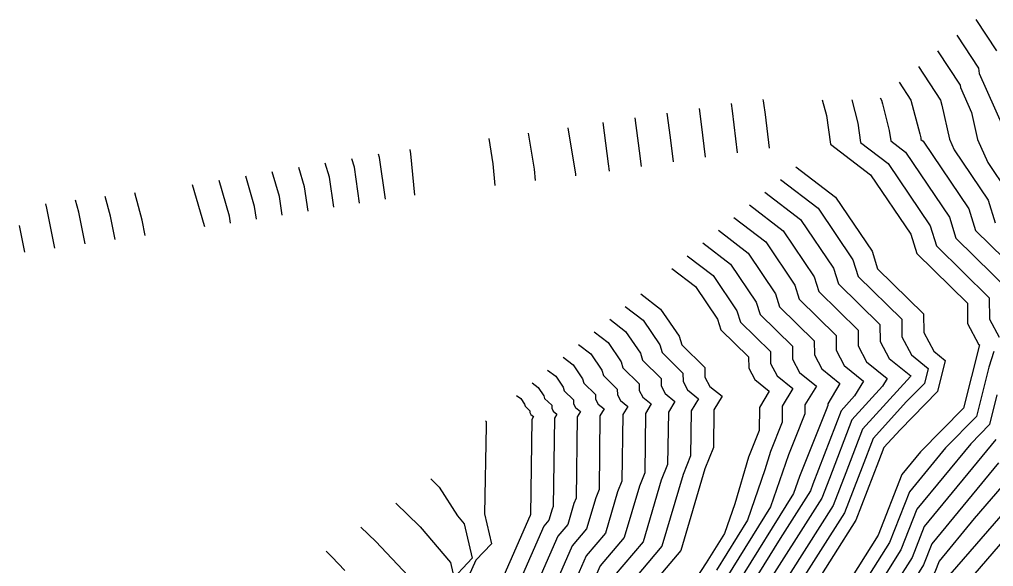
# Model space of a CAD drawing. Header units: millimetres. Extents: x 1157528 to 1158127, y 1280646 to 1281429.
# Drawn here: x 1157675.71 to 1157720.96, y 1281046.11 to 1281071.52 of the extents above; entities that cross this region are included whole.
import ezdxf

# ---------------------------------------------------------------- set-up
doc = ezdxf.new("R2010")
doc.units = ezdxf.units.MM
doc.layers.add('OCTUBRE', color=31, linetype='Continuous')

msp = doc.modelspace()

# ---------------------------------------------------------------- linework, layer by layer
at = {"layer": 'OCTUBRE', "flags": 128}
for points, elevation in [([(1157720.14, 1281071.524), (1157721.101, 1281070.063)], 401), ([(1157719.249, 1281070.795), (1157720.253, 1281069.268), (1157720.285, 1281069.019), (1157721.392, 1281066.551)], 401.5), ([(1157718.358, 1281070.066), (1157719.406, 1281068.473), (1157719.421, 1281068.357), (1157719.939, 1281067.202), (1157720.218, 1281065.954), (1157720.685, 1281064.879), (1157721.603, 1281063.52)], 402), ([(1157717.468, 1281069.337), (1157718.495, 1281067.775), (1157718.555, 1281067.544), (1157718.91, 1281065.959), (1157719.121, 1281065.473), (1157720.706, 1281063.125), (1157721.031, 1281062.07)], 402.5), ([(1157716.577, 1281068.608), (1157717.122, 1281067.779), (1157717.528, 1281066.206), (1157717.575, 1281066.023), (1157717.585, 1281065.951), (1157717.688, 1281065.873), (1157719.808, 1281062.73), (1157720.121, 1281061.716), (1157722.793, 1281059.097)], 403), ([(1157710.554, 1281065.549), (1157710.362, 1281067.114), (1157710.286, 1281067.641), (1157710.27, 1281067.751), (1157710.257, 1281067.801)], 405.5), ([(1157713.003, 1281067.792), (1157713.192, 1281067.06), (1157713.383, 1281065.737), (1157715.249, 1281064.312), (1157717.116, 1281061.546), (1157717.392, 1281060.653), (1157719.744, 1281058.347), (1157719.755, 1281057.397), (1157720.262, 1281056.434), (1157720.299, 1281056.404), (1157719.56, 1281053.468), (1157717.563, 1281051.43), (1157716.7, 1281050.382), (1157715.605, 1281047.568), (1157714.045, 1281045.105)], 404.5), ([(1157714.376, 1281067.788), (1157714.653, 1281066.714), (1157714.784, 1281065.808), (1157716.062, 1281064.832), (1157718.013, 1281061.941), (1157718.301, 1281061.007), (1157720.76, 1281058.597), (1157720.772, 1281057.604), (1157721.213, 1281056.767)], 404), ([(1157715.686, 1281067.879), (1157715.749, 1281067.783), (1157715.796, 1281067.602), (1157716.114, 1281066.369), (1157716.185, 1281065.88), (1157716.875, 1281065.352), (1157718.911, 1281062.336), (1157719.211, 1281061.362), (1157721.777, 1281058.847)], 403.5), ([(1157707.577, 1281065.121), (1157707.389, 1281066.661), (1157707.292, 1281067.393)], 406.5), ([(1157709.065, 1281065.335), (1157708.828, 1281067.277), (1157708.783, 1281067.614)], 406), ([(1157704.601, 1281064.692), (1157704.511, 1281065.428), (1157704.308, 1281066.951)], 407.5), ([(1157706.089, 1281064.906), (1157705.95, 1281066.044), (1157705.8, 1281067.172)], 407), ([(1157701.559, 1281064.262), (1157701.551, 1281064.34), (1157701.19, 1281066.497)], 408.5), ([(1157703.112, 1281064.478), (1157703.071, 1281064.812), (1157702.817, 1281066.73)], 408), ([(1157697.814, 1281063.812), (1157697.719, 1281064.814), (1157697.522, 1281065.99)], 409.5), ([(1157699.687, 1281064.037), (1157699.635, 1281064.577), (1157699.356, 1281066.243)], 409), ([(1157691.512, 1281062.986), (1157691.266, 1281064.655), (1157691.149, 1281065.056)], 411.5), ([(1157692.712, 1281063.17), (1157692.426, 1281065.109), (1157692.382, 1281065.259)], 411), ([(1157694.07, 1281063.363), (1157693.887, 1281065.288), (1157693.854, 1281065.483)], 410.5), ([(1157689.113, 1281062.619), (1157688.947, 1281063.748), (1157688.683, 1281064.649)], 412.5), ([(1157690.313, 1281062.802), (1157690.107, 1281064.201), (1157689.916, 1281064.852)], 412), ([(1157711.779, 1281064.681), (1157713.623, 1281063.272), (1157715.321, 1281060.756), (1157715.572, 1281059.944), (1157717.711, 1281057.847), (1157717.721, 1281056.983), (1157718.182, 1281056.107), (1157718.716, 1281055.675), (1157718.354, 1281054.236), (1157716.619, 1281052.466), (1157715.865, 1281051.635), (1157715.614, 1281050.982), (1157714.553, 1281048.256), (1157712.482, 1281044.986)], 405.5), ([(1157686.715, 1281062.251), (1157686.628, 1281062.84), (1157686.218, 1281064.242)], 413.5), ([(1157687.914, 1281062.435), (1157687.788, 1281063.294), (1157687.451, 1281064.445)], 413), ([(1157684.316, 1281061.884), (1157684.309, 1281061.933), (1157683.752, 1281063.835)], 414.5), ([(1157685.515, 1281062.068), (1157685.468, 1281062.386), (1157684.985, 1281064.038)], 414), ([(1157711.058, 1281064.091), (1157712.81, 1281062.752), (1157714.424, 1281060.362), (1157714.662, 1281059.59), (1157716.695, 1281057.597), (1157716.704, 1281056.776), (1157717.142, 1281055.944), (1157717.924, 1281055.31), (1157717.75, 1281054.62), (1157716.918, 1281053.771), (1157715.368, 1281052.064), (1157714.853, 1281050.721), (1157714.027, 1281048.6), (1157711.701, 1281044.926)], 406), ([(1157680.156, 1281061.299), (1157679.938, 1281062.386), (1157679.689, 1281063.305)], 416), ([(1157681.555, 1281061.494), (1157681.414, 1281062.196), (1157681.067, 1281063.476)], 415.5), ([(1157710.337, 1281063.501), (1157711.997, 1281062.232), (1157713.526, 1281059.967), (1157713.752, 1281059.236), (1157715.678, 1281057.347), (1157715.687, 1281056.57), (1157716.103, 1281055.781), (1157717.109, 1281054.965), (1157717.093, 1281054.939), (1157714.872, 1281052.493), (1157714.092, 1281050.461), (1157713.502, 1281048.944), (1157710.92, 1281044.867)], 406.5), ([(1157677.359, 1281060.907), (1157676.986, 1281062.765), (1157676.932, 1281062.963)], 417), ([(1157678.757, 1281061.103), (1157678.462, 1281062.575), (1157678.31, 1281063.134)], 416.5), ([(1157709.616, 1281062.91), (1157711.184, 1281061.712), (1157712.629, 1281059.572), (1157712.842, 1281058.881), (1157714.662, 1281057.097), (1157714.67, 1281056.363), (1157715.063, 1281055.617), (1157716.013, 1281054.847), (1157715.797, 1281054.487), (1157714.375, 1281052.922), (1157713.331, 1281050.2), (1157712.976, 1281049.288), (1157710.138, 1281044.807)], 407), ([(1157675.96, 1281060.711), (1157675.71, 1281061.96)], 417.5), ([(1157708.895, 1281062.32), (1157710.372, 1281061.192), (1157711.731, 1281059.177), (1157711.932, 1281058.527), (1157713.645, 1281056.847), (1157713.653, 1281056.156), (1157714.023, 1281055.454), (1157714.917, 1281054.728), (1157714.5, 1281054.035), (1157713.878, 1281053.35), (1157712.57, 1281049.94), (1157712.45, 1281049.632), (1157711.041, 1281047.407), (1157709.525, 1281044.964)], 407.5), ([(1157708.174, 1281061.73), (1157709.559, 1281060.672), (1157710.834, 1281058.783), (1157711.022, 1281058.173), (1157712.629, 1281056.598), (1157712.636, 1281055.949), (1157712.983, 1281055.291), (1157713.822, 1281054.61), (1157713.257, 1281053.672), (1157713.256, 1281053.597), (1157713.175, 1281053.392), (1157711.936, 1281050.298), (1157711.659, 1281049.504), (1157709.045, 1281045.291)], 408), ([(1157707.453, 1281061.14), (1157708.746, 1281060.152), (1157709.936, 1281058.388), (1157710.112, 1281057.818), (1157711.612, 1281056.348), (1157711.619, 1281055.742), (1157711.943, 1281055.128), (1157712.726, 1281054.492), (1157712.199, 1281053.616), (1157712.193, 1281053.206), (1157711.746, 1281052.079), (1157711.435, 1281051.301), (1157710.592, 1281048.885), (1157708.566, 1281045.619)], 408.5), ([(1157706.731, 1281060.55), (1157707.933, 1281059.632), (1157709.039, 1281057.993), (1157709.202, 1281057.464), (1157710.596, 1281056.098), (1157710.603, 1281055.535), (1157710.903, 1281054.964), (1157711.631, 1281054.374), (1157711.141, 1281053.56), (1157711.131, 1281052.814), (1157710.593, 1281051.459), (1157710.337, 1281050.596), (1157709.525, 1281048.266), (1157708.086, 1281045.946)], 409), ([(1157706.01, 1281059.96), (1157707.12, 1281059.112), (1157708.142, 1281057.598), (1157708.292, 1281057.11), (1157709.58, 1281055.848), (1157709.586, 1281055.328), (1157709.863, 1281054.801), (1157710.535, 1281054.256), (1157710.083, 1281053.504), (1157710.068, 1281052.422), (1157709.579, 1281051.19), (1157708.938, 1281049.026), (1157708.457, 1281047.647), (1157707.606, 1281046.274), (1157706.114, 1281044.011)], 409.5), ([(1157704.568, 1281058.779), (1157705.494, 1281058.072), (1157706.347, 1281056.809), (1157706.473, 1281056.401), (1157707.547, 1281055.348), (1157707.552, 1281054.914), (1157707.783, 1281054.474), (1157708.344, 1281054.02), (1157707.967, 1281053.392), (1157707.943, 1281051.639), (1157707.551, 1281050.652), (1157706.429, 1281046.86), (1157704.649, 1281044.75)], 410.5), ([(1157703.847, 1281058.189), (1157704.681, 1281057.552), (1157705.449, 1281056.414), (1157705.563, 1281056.047), (1157706.53, 1281055.098), (1157706.535, 1281054.707), (1157706.743, 1281054.311), (1157707.249, 1281053.901), (1157706.909, 1281053.336), (1157706.88, 1281051.248), (1157706.537, 1281050.383), (1157705.554, 1281047.061), (1157703.995, 1281045.213)], 411), ([(1157703.126, 1281057.599), (1157703.868, 1281057.032), (1157704.552, 1281056.019), (1157704.653, 1281055.692), (1157705.514, 1281054.848), (1157705.518, 1281054.501), (1157705.704, 1281054.148), (1157706.153, 1281053.783), (1157705.851, 1281053.28), (1157705.818, 1281050.856), (1157705.523, 1281050.114), (1157704.679, 1281047.262), (1157703.341, 1281045.675)], 411.5), ([(1157702.405, 1281057.009), (1157703.056, 1281056.512), (1157703.654, 1281055.625), (1157703.743, 1281055.338), (1157704.497, 1281054.598), (1157704.501, 1281054.294), (1157704.664, 1281053.985), (1157705.058, 1281053.665), (1157704.792, 1281053.224), (1157704.755, 1281050.465), (1157704.509, 1281049.844), (1157703.804, 1281047.463), (1157702.687, 1281046.138), (1157701.327, 1281043.039)], 412), ([(1157701.684, 1281056.419), (1157702.243, 1281055.992), (1157702.757, 1281055.23), (1157702.833, 1281054.984), (1157703.481, 1281054.348), (1157703.484, 1281054.087), (1157703.624, 1281053.821), (1157703.962, 1281053.547), (1157703.734, 1281053.168), (1157703.693, 1281050.073), (1157703.495, 1281049.575), (1157702.929, 1281047.664), (1157702.032, 1281046.6), (1157700.408, 1281042.897)], 412.5), ([(1157720.976, 1281056.097), (1157720.738, 1281055.367), (1157720.164, 1281053.084), (1157718.73, 1281051.621), (1157717.047, 1281049.577), (1157716.13, 1281047.224), (1157714.826, 1281045.164), (1157714.312, 1281042.675), (1157713.826, 1281042.083), (1157711.669, 1281039.011), (1157711.634, 1281038.96), (1157711.646, 1281038.943), (1157712.63, 1281035.787), (1157713.567, 1281035.725), (1157718.988, 1281034.086), (1157720.144, 1281033.763), (1157724.757, 1281032.527)], 404), ([(1157700.963, 1281055.828), (1157701.43, 1281055.472), (1157701.86, 1281054.835), (1157701.923, 1281054.629), (1157702.465, 1281054.098), (1157702.467, 1281053.88), (1157702.584, 1281053.658), (1157702.867, 1281053.429), (1157702.676, 1281053.112), (1157702.63, 1281049.682), (1157702.481, 1281049.306), (1157702.054, 1281047.865), (1157701.378, 1281047.063), (1157699.488, 1281042.755)], 413), ([(1157700.242, 1281055.238), (1157700.617, 1281054.952), (1157700.962, 1281054.44), (1157701.013, 1281054.275), (1157701.448, 1281053.849), (1157701.45, 1281053.673), (1157701.544, 1281053.495), (1157701.771, 1281053.311), (1157701.618, 1281053.056), (1157701.567, 1281049.29), (1157701.467, 1281049.037), (1157701.18, 1281048.066), (1157700.724, 1281047.525), (1157698.569, 1281042.614)], 413.5), ([(1157699.521, 1281054.648), (1157699.804, 1281054.432), (1157700.065, 1281054.045), (1157700.103, 1281053.921), (1157700.432, 1281053.599), (1157700.433, 1281053.466), (1157700.504, 1281053.332), (1157700.676, 1281053.192), (1157700.56, 1281053), (1157700.505, 1281048.898), (1157700.453, 1281048.768), (1157700.305, 1281048.267), (1157700.069, 1281047.988), (1157697.65, 1281042.472)], 414), ([(1157698.8, 1281054.058), (1157698.991, 1281053.912), (1157699.167, 1281053.651), (1157699.193, 1281053.566), (1157699.415, 1281053.349), (1157699.416, 1281053.259), (1157699.464, 1281053.168), (1157699.58, 1281053.074), (1157699.502, 1281052.945), (1157699.442, 1281048.507), (1157699.439, 1281048.499), (1157699.43, 1281048.468), (1157699.415, 1281048.45), (1157696.731, 1281042.331)], 414.5), ([(1157721.116, 1281054.087), (1157720.767, 1281052.701), (1157719.896, 1281051.812), (1157717.393, 1281048.772), (1157716.656, 1281046.88), (1157715.608, 1281045.224), (1157715.014, 1281042.348), (1157714.658, 1281041.915), (1157713.083, 1281039.671), (1157712.768, 1281039.207), (1157712.868, 1281039.056), (1157713.687, 1281036.431), (1157715.023, 1281036.343), (1157719.195, 1281035.081), (1157720.085, 1281034.833), (1157725.254, 1281033.448)], 403.5), ([(1157697.358, 1281052.878), (1157697.365, 1281052.872), (1157697.372, 1281052.861), (1157697.373, 1281052.858), (1157697.382, 1281052.849), (1157697.382, 1281052.845), (1157697.384, 1281052.842), (1157697.389, 1281052.838), (1157697.386, 1281052.833), (1157697.383, 1281052.647), (1157697.313, 1281048.564), (1157697.637, 1281047.171), (1157696.908, 1281046.402), (1157695.454, 1281043.166)], 415.5), ([(1157721.063, 1281052.003), (1157717.739, 1281047.967), (1157717.182, 1281046.536), (1157716.389, 1281045.283), (1157715.715, 1281042.021), (1157715.491, 1281041.748), (1157714.496, 1281040.331), (1157713.901, 1281039.454), (1157714.09, 1281039.17), (1157714.744, 1281037.074), (1157716.48, 1281036.96), (1157719.402, 1281036.076), (1157720.026, 1281035.902), (1157725.752, 1281034.368)], 403), ([(1157721.188, 1281050.929), (1157718.085, 1281047.162), (1157717.708, 1281046.192), (1157717.17, 1281045.343), (1157716.417, 1281041.694), (1157716.323, 1281041.58), (1157715.91, 1281040.991), (1157715.034, 1281039.701), (1157715.313, 1281039.283), (1157715.801, 1281037.718), (1157717.936, 1281037.578), (1157719.61, 1281037.072), (1157719.967, 1281036.972), (1157726.249, 1281035.288)], 402.5), ([(1157694.815, 1281050.177), (1157695.201, 1281049.799), (1157696.055, 1281048.463), (1157696.368, 1281048.095), (1157696.74, 1281046.494), (1157695.634, 1281045.327)], 416), ([(1157721.642, 1281050.163), (1157720.06, 1281048.333), (1157718.432, 1281046.357), (1157718.234, 1281045.848), (1157717.951, 1281045.402), (1157717.309, 1281042.29), (1157717.337, 1281041.484), (1157717.325, 1281041.191), (1157717.105, 1281041.33), (1157716.167, 1281039.948), (1157716.535, 1281039.396), (1157716.858, 1281038.362), (1157719.393, 1281038.195), (1157719.817, 1281038.067), (1157719.908, 1281038.041), (1157726.747, 1281036.209)], 402), ([(1157693.194, 1281049.06), (1157694.29, 1281047.986), (1157694.327, 1281047.947), (1157695.731, 1281046.297), (1157695.843, 1281045.817)], 416.5), ([(1157721.602, 1281048.826), (1157718.931, 1281045.738), (1157718.778, 1281045.552), (1157718.759, 1281045.504), (1157718.733, 1281045.462), (1157718.672, 1281045.169), (1157718.799, 1281041.565), (1157718.764, 1281040.693), (1157718.555, 1281040.541), (1157719.011, 1281039.701), (1157719.035, 1281039.671), (1157720.04, 1281038.873), (1157720.275, 1281039.458), (1157720.468, 1281038.852), (1157726.008, 1281037.355)], 401.5), ([(1157691.572, 1281047.943), (1157692.256, 1281047.274), (1157693.772, 1281045.672)], 417), ([(1157721.562, 1281047.489), (1157719.99, 1281045.671), (1157719.744, 1281044.707), (1157720.148, 1281041.938), (1157720.149, 1281041.634), (1157720.08, 1281041.634), (1157719.098, 1281040.922), (1157719.392, 1281040.379), (1157719.623, 1281040.097), (1157720.272, 1281039.582), (1157720.789, 1281040.874), (1157720.754, 1281040.917), (1157720.827, 1281040.907), (1157720.842, 1281040.905), (1157720.92, 1281040.867), (1157721.347, 1281039.529)], 401), ([(1157689.951, 1281046.827), (1157690.222, 1281046.561), (1157690.824, 1281045.925)], 417.5)]:
    msp.add_lwpolyline(points, dxfattribs=dict(at, elevation=elevation))

doc.saveas('drawing.dxf')
